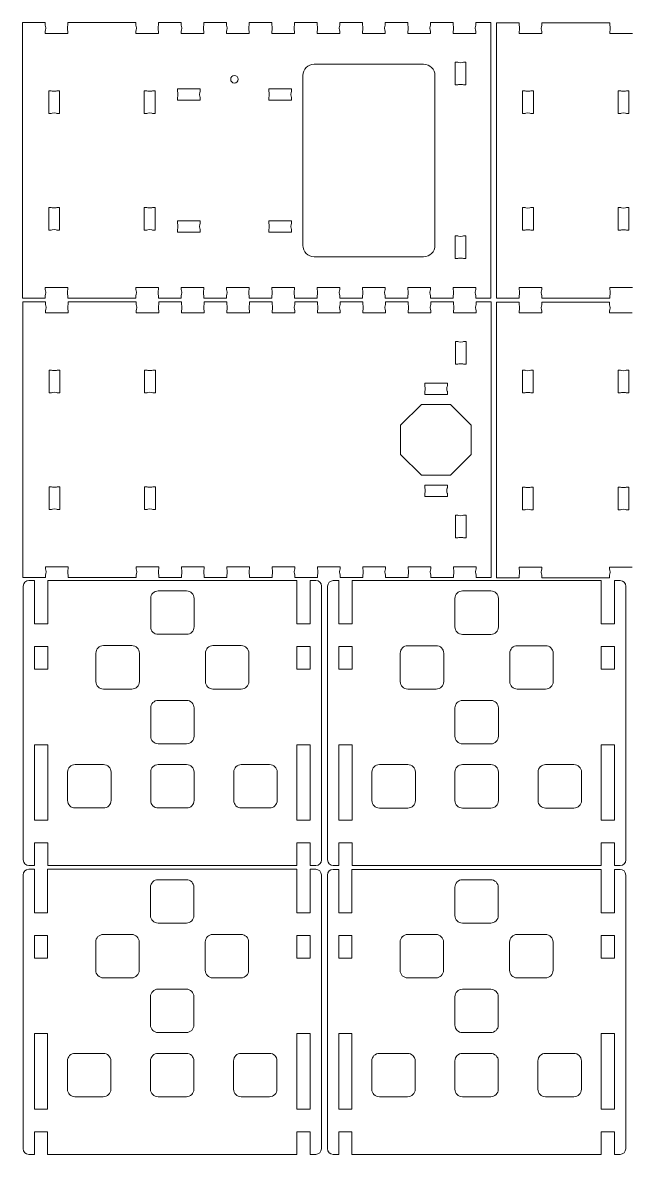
# Model space of a CAD drawing. Header units: millimetres. Extents: x 6 to 617, y 2 to 305.
# Drawn here: x 6.2 to 166.9, y 2.4 to 302.2 of the extents above; entities that cross this region are included whole.
import ezdxf

# ---------------------------------------------------------------- set-up
doc = ezdxf.new("R2010")
doc.units = ezdxf.units.MM
doc.header["$LTSCALE"] = 12.7
doc.linetypes.add('HIDDEN', pattern=[0.15, 0.1, -0.05])
doc.layers.add('Hidden', color=7, linetype='HIDDEN', lineweight=15)
doc.layers.add('Visible', color=1, linetype='Continuous', lineweight=13)

msp = doc.modelspace()

# ---------------------------------------------------------------- linework, layer by layer
at = {"layer": 'Hidden', "color": 5, "linetype": 'Continuous', "lineweight": 15}
msp.add_circle((62.3, 287.2), 1, dxfattribs=at)
at = {"layer": 'Visible'}
for p, q in [((6.2, 302.2), (6.2, 229.2)), ((6.2, 302.2), (12.2, 302.2)), ((12.2, 301.45), (12.2, 302.2)), ((12.2, 299.35), (12.2, 299.95)), ((18.2, 301.45), (18.2, 302.2)), ((18.2, 302.2), (36.2, 302.2)), ((18.2, 299.35), (18.2, 299.95)), ((36.2, 301.45), (36.2, 302.2)), ((36.2, 299.35), (36.2, 299.95)), ((42.2, 301.45), (42.2, 302.2)), ((42.2, 302.2), (48.2, 302.2)), ((42.2, 299.35), (42.2, 299.95)), ((48.2, 301.45), (48.2, 302.2)), ((48.2, 299.35), (48.2, 299.95)), ((54.2, 301.45), (54.2, 302.2)), ((54.2, 302.2), (60.2, 302.2)), ((54.2, 299.35), (54.2, 299.95)), ((60.2, 301.45), (60.2, 302.2)), ((60.2, 299.35), (60.2, 299.95)), ((66.2, 301.45), (66.2, 302.2)), ((66.2, 302.2), (72.2, 302.2)), ((66.2, 299.35), (66.2, 299.95)), ((72.2, 301.45), (72.2, 302.2)), ((72.2, 299.35), (72.2, 299.95)), ((78.2, 301.45), (78.2, 302.2)), ((78.2, 302.2), (84.2, 302.2)), ((78.2, 299.35), (78.2, 299.95)), ((84.2, 301.45), (84.2, 302.2)), ((84.2, 299.35), (84.2, 299.95)), ((90.2, 301.45), (90.2, 302.2)), ((90.2, 302.2), (96.2, 302.2)), ((90.2, 299.35), (90.2, 299.95)), ((96.2, 301.45), (96.2, 302.2)), ((96.2, 299.35), (96.2, 299.95)), ((102.2, 301.45), (102.2, 302.2)), ((102.2, 302.2), (108.2, 302.2)), ((102.2, 299.35), (102.2, 299.95)), ((108.2, 301.45), (108.2, 302.2)), ((108.2, 299.35), (108.2, 299.95)), ((114.2, 301.45), (114.2, 302.2)), ((114.2, 302.2), (120.2, 302.2)), ((114.2, 299.35), (114.2, 299.95)), ((120.2, 301.45), (120.2, 302.2)), ((120.2, 299.35), (120.2, 299.95)), ((126.2, 301.45), (126.2, 302.2)), ((126.2, 302.2), (130.2, 302.2)), ((126.2, 299.35), (126.2, 299.95)), ((130.2, 229.2), (130.2, 302.2)), ((131.69, 302.18), (131.69, 229.18)), ((131.69, 302.18), (137.69, 302.18)), ((137.69, 301.43), (137.69, 302.18)), ((137.69, 299.33), (137.69, 299.93)), ((143.69, 301.43), (143.69, 302.18)), ((143.69, 302.18), (161.69, 302.18)), ((143.69, 299.33), (143.69, 299.93)), ((161.69, 301.43), (161.69, 302.18)), ((161.69, 299.33), (161.69, 299.93)), ((18.2, 299.35), (12.2, 299.35)), ((42.2, 299.35), (36.2, 299.35)), ((54.2, 299.35), (48.2, 299.35)), ((66.2, 299.35), (60.2, 299.35)), ((78.2, 299.35), (72.2, 299.35)), ((90.2, 299.35), (84.2, 299.35)), ((102.2, 299.35), (96.2, 299.35)), ((114.2, 299.35), (108.2, 299.35)), ((126.2, 299.35), (120.2, 299.35)), ((143.69, 299.33), (137.69, 299.33)), ((167.69, 299.33), (161.69, 299.33)), ((83.4, 291.2), (112.4, 291.2)), ((120.75, 285.7), (120.75, 291.7)), ((120.75, 291.7), (121.42, 291.7)), ((122.92, 291.7), (123.6, 291.7)), ((123.6, 285.7), (123.6, 291.7)), ((80.4, 288.2), (80.4, 243.2)), ((115.4, 288.2), (115.4, 243.2)), ((120.75, 285.7), (121.42, 285.7)), ((122.92, 285.7), (123.6, 285.7)), ((13.13, 284.16), (13.13, 278.16)), ((13.13, 284.16), (13.8, 284.16)), ((15.3, 284.16), (15.98, 284.16)), ((15.98, 284.16), (15.98, 278.16)), ((38.43, 284.16), (38.43, 278.16)), ((39.1, 284.16), (38.43, 284.16)), ((41.28, 284.16), (40.6, 284.16)), ((41.28, 284.16), (41.28, 278.16)), ((47.2, 284.7), (53.2, 284.7)), ((47.2, 284.7), (47.2, 283.95)), ((47.2, 282.45), (47.2, 281.7)), ((53.2, 284.7), (53.2, 283.95)), ((53.2, 282.45), (53.2, 281.7)), ((77.4, 284.7), (71.4, 284.7)), ((71.4, 284.7), (71.4, 283.95)), ((71.4, 282.45), (71.4, 281.7)), ((77.4, 284.7), (77.4, 283.95)), ((77.4, 282.45), (77.4, 281.7)), ((138.61, 284.14), (138.61, 278.14)), ((138.61, 284.14), (139.29, 284.14)), ((140.79, 284.14), (141.46, 284.14)), ((141.46, 284.14), (141.46, 278.14)), ((163.91, 284.14), (163.91, 278.14)), ((164.59, 284.14), (163.91, 284.14)), ((166.76, 284.14), (166.09, 284.14)), ((166.76, 284.14), (166.76, 278.14)), ((47.2, 281.7), (53.2, 281.7)), ((77.4, 281.7), (71.4, 281.7)), ((13.13, 278.16), (13.8, 278.16)), ((15.3, 278.16), (15.98, 278.16)), ((39.1, 278.16), (38.43, 278.16)), ((41.28, 278.16), (40.6, 278.16)), ((138.61, 278.14), (139.29, 278.14)), ((140.79, 278.14), (141.46, 278.14)), ((164.59, 278.14), (163.91, 278.14)), ((166.76, 278.14), (166.09, 278.14)), ((13.13, 253.24), (13.8, 253.24)), ((13.13, 247.24), (13.13, 253.24)), ((15.3, 253.24), (15.98, 253.24)), ((15.98, 247.24), (15.98, 253.24)), ((38.43, 247.24), (38.43, 253.24)), ((39.1, 253.24), (38.43, 253.24)), ((41.28, 253.24), (40.6, 253.24)), ((41.28, 247.24), (41.28, 253.24)), ((138.61, 253.22), (139.29, 253.22)), ((138.61, 247.22), (138.61, 253.22)), ((140.79, 253.22), (141.46, 253.22)), ((141.46, 247.22), (141.46, 253.22)), ((163.91, 247.22), (163.91, 253.22)), ((164.59, 253.22), (163.91, 253.22)), ((166.76, 253.22), (166.09, 253.22)), ((166.76, 247.22), (166.76, 253.22)), ((47.2, 249.7), (53.2, 249.7)), ((47.2, 248.95), (47.2, 249.7)), ((53.2, 248.95), (53.2, 249.7)), ((77.4, 249.7), (71.4, 249.7)), ((71.4, 248.95), (71.4, 249.7)), ((77.4, 248.95), (77.4, 249.7)), ((13.13, 247.24), (13.8, 247.24)), ((15.3, 247.24), (15.98, 247.24)), ((39.1, 247.24), (38.43, 247.24)), ((41.28, 247.24), (40.6, 247.24)), ((47.2, 246.7), (47.2, 247.45)), ((47.2, 246.7), (53.2, 246.7)), ((53.2, 246.7), (53.2, 247.45)), ((71.4, 246.7), (71.4, 247.45)), ((77.4, 246.7), (71.4, 246.7)), ((77.4, 246.7), (77.4, 247.45)), ((138.61, 247.22), (139.29, 247.22)), ((140.79, 247.22), (141.46, 247.22)), ((164.59, 247.22), (163.91, 247.22)), ((166.76, 247.22), (166.09, 247.22)), ((120.75, 245.7), (120.75, 239.7)), ((120.75, 245.7), (121.42, 245.7)), ((122.92, 245.7), (123.6, 245.7)), ((123.6, 245.7), (123.6, 239.7)), ((83.4, 240.2), (112.4, 240.2)), ((120.75, 239.7), (121.42, 239.7)), ((122.92, 239.7), (123.6, 239.7)), ((18.2, 232.05), (12.2, 232.05)), ((12.2, 232.05), (12.2, 231.45)), ((18.2, 232.05), (18.2, 231.45)), ((42.2, 232.05), (36.2, 232.05)), ((36.2, 232.05), (36.2, 231.45)), ((42.2, 232.05), (42.2, 231.45)), ((54.2, 232.05), (48.2, 232.05)), ((48.2, 232.05), (48.2, 231.45)), ((54.2, 232.05), (54.2, 231.45)), ((66.2, 232.05), (60.2, 232.05)), ((60.2, 232.05), (60.2, 231.45)), ((66.2, 232.05), (66.2, 231.45)), ((78.2, 232.05), (72.2, 232.05)), ((72.2, 232.05), (72.2, 231.45)), ((78.2, 232.05), (78.2, 231.45)), ((90.2, 232.05), (84.2, 232.05)), ((84.2, 232.05), (84.2, 231.45)), ((90.2, 232.05), (90.2, 231.45)), ((102.2, 232.05), (96.2, 232.05)), ((96.2, 232.05), (96.2, 231.45)), ((102.2, 232.05), (102.2, 231.45)), ((114.2, 232.05), (108.2, 232.05)), ((108.2, 232.05), (108.2, 231.45)), ((114.2, 232.05), (114.2, 231.45)), ((126.2, 232.05), (120.2, 232.05)), ((120.2, 232.05), (120.2, 231.45)), ((126.2, 232.05), (126.2, 231.45)), ((143.69, 232.03), (137.69, 232.03)), ((137.69, 232.03), (137.69, 231.43)), ((143.69, 232.03), (143.69, 231.43)), ((167.69, 232.03), (161.69, 232.03)), ((161.69, 232.03), (161.69, 231.43)), ((6.2, 229.2), (12.2, 229.2)), ((6.28, 228.21), (6.28, 155.21)), ((6.28, 228.21), (12.28, 228.21)), ((12.2, 229.95), (12.2, 229.2)), ((12.28, 227.46), (12.28, 228.21)), ((18.2, 229.95), (18.2, 229.2)), ((18.2, 229.2), (36.2, 229.2)), ((18.28, 227.46), (18.28, 228.21)), ((18.28, 228.21), (36.28, 228.21)), ((36.2, 229.95), (36.2, 229.2)), ((36.28, 227.46), (36.28, 228.21)), ((42.2, 229.95), (42.2, 229.2)), ((42.2, 229.2), (48.2, 229.2)), ((42.28, 227.46), (42.28, 228.21)), ((42.28, 228.21), (48.28, 228.21)), ((48.2, 229.95), (48.2, 229.2)), ((48.28, 227.46), (48.28, 228.21)), ((54.2, 229.95), (54.2, 229.2)), ((54.2, 229.2), (60.2, 229.2)), ((54.28, 227.46), (54.28, 228.21)), ((54.28, 228.21), (60.28, 228.21)), ((60.2, 229.95), (60.2, 229.2)), ((60.28, 227.46), (60.28, 228.21)), ((66.2, 229.95), (66.2, 229.2)), ((66.2, 229.2), (72.2, 229.2)), ((66.28, 227.46), (66.28, 228.21)), ((66.28, 228.21), (72.28, 228.21)), ((72.2, 229.95), (72.2, 229.2)), ((72.28, 227.46), (72.28, 228.21)), ((78.2, 229.95), (78.2, 229.2)), ((78.2, 229.2), (84.2, 229.2)), ((78.28, 227.46), (78.28, 228.21)), ((78.28, 228.21), (84.28, 228.21)), ((84.2, 229.95), (84.2, 229.2)), ((84.28, 227.46), (84.28, 228.21)), ((90.2, 229.95), (90.2, 229.2)), ((90.2, 229.2), (96.2, 229.2)), ((90.28, 227.46), (90.28, 228.21)), ((90.28, 228.21), (96.28, 228.21)), ((96.2, 229.95), (96.2, 229.2)), ((96.28, 227.46), (96.28, 228.21)), ((102.2, 229.95), (102.2, 229.2)), ((102.2, 229.2), (108.2, 229.2)), ((102.28, 227.46), (102.28, 228.21)), ((102.28, 228.21), (108.28, 228.21)), ((108.2, 229.95), (108.2, 229.2)), ((108.28, 227.46), (108.28, 228.21)), ((114.2, 229.95), (114.2, 229.2)), ((114.2, 229.2), (120.2, 229.2)), ((114.28, 227.46), (114.28, 228.21)), ((114.28, 228.21), (120.28, 228.21)), ((120.2, 229.95), (120.2, 229.2)), ((120.28, 227.46), (120.28, 228.21)), ((126.2, 229.95), (126.2, 229.2)), ((126.2, 229.2), (130.2, 229.2)), ((126.28, 227.46), (126.28, 228.21)), ((126.28, 228.21), (130.28, 228.21)), ((130.28, 155.21), (130.28, 228.21)), ((131.67, 228.15), (131.67, 155.15)), ((131.67, 228.15), (137.67, 228.15)), ((131.69, 229.18), (137.69, 229.18)), ((137.67, 227.4), (137.67, 228.15)), ((137.69, 229.93), (137.69, 229.18)), ((143.67, 227.4), (143.67, 228.15)), ((143.67, 228.15), (161.67, 228.15)), ((143.69, 229.93), (143.69, 229.18)), ((143.69, 229.18), (161.69, 229.18)), ((161.67, 227.4), (161.67, 228.15)), ((161.69, 229.93), (161.69, 229.18)), ((12.28, 225.36), (12.28, 225.96)), ((18.28, 225.36), (12.28, 225.36)), ((18.28, 225.36), (18.28, 225.96)), ((36.28, 225.36), (36.28, 225.96)), ((42.28, 225.36), (36.28, 225.36)), ((42.28, 225.36), (42.28, 225.96)), ((48.28, 225.36), (48.28, 225.96)), ((54.28, 225.36), (48.28, 225.36)), ((54.28, 225.36), (54.28, 225.96)), ((60.28, 225.36), (60.28, 225.96)), ((66.28, 225.36), (60.28, 225.36)), ((66.28, 225.36), (66.28, 225.96)), ((72.28, 225.36), (72.28, 225.96)), ((78.28, 225.36), (72.28, 225.36)), ((78.28, 225.36), (78.28, 225.96)), ((84.28, 225.36), (84.28, 225.96)), ((90.28, 225.36), (84.28, 225.36)), ((90.28, 225.36), (90.28, 225.96)), ((96.28, 225.36), (96.28, 225.96)), ((102.28, 225.36), (96.28, 225.36)), ((102.28, 225.36), (102.28, 225.96)), ((108.28, 225.36), (108.28, 225.96)), ((114.28, 225.36), (108.28, 225.36)), ((114.28, 225.36), (114.28, 225.96)), ((120.28, 225.36), (120.28, 225.96)), ((126.28, 225.36), (120.28, 225.36)), ((126.28, 225.36), (126.28, 225.96)), ((137.67, 225.3), (137.67, 225.9)), ((143.67, 225.3), (137.67, 225.3)), ((143.67, 225.3), (143.67, 225.9)), ((161.67, 225.3), (161.67, 225.9)), ((167.67, 225.3), (161.67, 225.3)), ((120.83, 211.71), (120.83, 217.71)), ((120.83, 217.71), (121.5, 217.71)), ((123, 217.71), (123.68, 217.71)), ((123.68, 211.71), (123.68, 217.71)), ((13.2, 210.17), (13.2, 204.17)), ((13.2, 210.17), (13.88, 210.17)), ((15.38, 210.17), (16.05, 210.17)), ((16.05, 210.17), (16.05, 204.17)), ((38.5, 210.17), (38.5, 204.17)), ((39.18, 210.17), (38.5, 210.17)), ((41.35, 210.17), (40.68, 210.17)), ((41.35, 210.17), (41.35, 204.17)), ((120.83, 211.71), (121.5, 211.71)), ((123, 211.71), (123.68, 211.71)), ((138.59, 210.11), (138.59, 204.11)), ((138.59, 210.11), (139.27, 210.11)), ((140.77, 210.11), (141.44, 210.11)), ((141.44, 210.11), (141.44, 204.11)), ((163.89, 210.11), (163.89, 204.11)), ((164.57, 210.11), (163.89, 210.11)), ((166.74, 210.11), (166.07, 210.11)), ((166.74, 210.11), (166.74, 204.11)), ((13.2, 204.17), (13.88, 204.17)), ((15.38, 204.17), (16.05, 204.17)), ((39.18, 204.17), (38.5, 204.17)), ((41.35, 204.17), (40.68, 204.17)), ((112.68, 206.71), (118.68, 206.71)), ((112.68, 205.96), (112.68, 206.71)), ((112.68, 203.71), (112.68, 204.46)), ((118.68, 205.96), (118.68, 206.71)), ((118.68, 203.71), (118.68, 204.46)), ((138.59, 204.11), (139.27, 204.11)), ((140.77, 204.11), (141.44, 204.11)), ((164.57, 204.11), (163.89, 204.11)), ((166.74, 204.11), (166.07, 204.11)), ((111.8, 201.07), (106.32, 195.59)), ((119.55, 201.07), (111.8, 201.07)), ((112.68, 203.71), (118.68, 203.71)), ((125.03, 195.59), (119.55, 201.07)), ((106.32, 195.59), (106.32, 187.84)), ((125.03, 187.84), (125.03, 195.59)), ((106.32, 187.84), (111.8, 182.36)), ((119.55, 182.36), (125.03, 187.84)), ((111.8, 182.36), (119.55, 182.36)), ((13.2, 179.25), (13.88, 179.25)), ((13.2, 173.25), (13.2, 179.25)), ((15.38, 179.25), (16.05, 179.25)), ((16.05, 173.25), (16.05, 179.25)), ((38.5, 173.25), (38.5, 179.25)), ((39.18, 179.25), (38.5, 179.25)), ((41.35, 179.25), (40.68, 179.25)), ((41.35, 173.25), (41.35, 179.25)), ((112.68, 179.71), (118.68, 179.71)), ((112.68, 179.71), (112.68, 178.96)), ((112.68, 177.46), (112.68, 176.71)), ((118.68, 179.71), (118.68, 178.96)), ((118.68, 177.46), (118.68, 176.71)), ((138.59, 179.19), (139.27, 179.19)), ((138.59, 173.19), (138.59, 179.19)), ((140.77, 179.19), (141.44, 179.19)), ((141.44, 173.19), (141.44, 179.19)), ((163.89, 173.19), (163.89, 179.19)), ((164.57, 179.19), (163.89, 179.19)), ((166.74, 179.19), (166.07, 179.19)), ((166.74, 173.19), (166.74, 179.19)), ((112.68, 176.71), (118.68, 176.71)), ((13.2, 173.25), (13.88, 173.25)), ((15.38, 173.25), (16.05, 173.25)), ((39.18, 173.25), (38.5, 173.25)), ((41.35, 173.25), (40.68, 173.25)), ((120.83, 171.71), (120.83, 165.71)), ((120.83, 171.71), (121.5, 171.71)), ((123, 171.71), (123.68, 171.71)), ((123.68, 171.71), (123.68, 165.71)), ((138.59, 173.19), (139.27, 173.19)), ((140.77, 173.19), (141.44, 173.19)), ((164.57, 173.19), (163.89, 173.19)), ((166.74, 173.19), (166.07, 173.19)), ((120.83, 165.71), (121.5, 165.71)), ((123, 165.71), (123.68, 165.71)), ((18.28, 158.06), (12.28, 158.06)), ((12.28, 158.06), (12.28, 157.46)), ((12.28, 155.96), (12.28, 155.21)), ((18.28, 158.06), (18.28, 157.46)), ((18.28, 155.96), (18.28, 155.21)), ((42.28, 158.06), (36.28, 158.06)), ((36.28, 158.06), (36.28, 157.46)), ((36.28, 155.96), (36.28, 155.21)), ((42.28, 158.06), (42.28, 157.46)), ((42.28, 155.96), (42.28, 155.21)), ((54.28, 158.06), (48.28, 158.06)), ((48.28, 158.06), (48.28, 157.46)), ((48.28, 155.96), (48.28, 155.21)), ((54.28, 158.06), (54.28, 157.46)), ((54.28, 155.96), (54.28, 155.21)), ((66.28, 158.06), (60.28, 158.06)), ((60.28, 158.06), (60.28, 157.46)), ((60.28, 155.96), (60.28, 155.21)), ((66.28, 158.06), (66.28, 157.46)), ((66.28, 155.96), (66.28, 155.21)), ((78.28, 158.06), (72.28, 158.06)), ((72.28, 158.06), (72.28, 157.46)), ((72.28, 155.96), (72.28, 155.21)), ((78.28, 158.06), (78.28, 157.46)), ((78.28, 155.96), (78.28, 155.21)), ((90.28, 158.06), (84.28, 158.06)), ((84.28, 158.06), (84.28, 157.46)), ((84.28, 155.96), (84.28, 155.21)), ((90.28, 158.06), (90.28, 157.46)), ((90.28, 155.96), (90.28, 155.21)), ((102.28, 158.06), (96.28, 158.06)), ((96.28, 158.06), (96.28, 157.46)), ((96.28, 155.96), (96.28, 155.21)), ((102.28, 158.06), (102.28, 157.46)), ((102.28, 155.96), (102.28, 155.21)), ((114.28, 158.06), (108.28, 158.06)), ((108.28, 158.06), (108.28, 157.46)), ((108.28, 155.96), (108.28, 155.21)), ((114.28, 158.06), (114.28, 157.46)), ((114.28, 155.96), (114.28, 155.21)), ((126.28, 158.06), (120.28, 158.06)), ((120.28, 158.06), (120.28, 157.46)), ((120.28, 155.96), (120.28, 155.21)), ((126.28, 158.06), (126.28, 157.46)), ((126.28, 155.96), (126.28, 155.21)), ((143.67, 158), (137.67, 158)), ((137.67, 158), (137.67, 157.4)), ((137.67, 155.9), (137.67, 155.15)), ((143.67, 158), (143.67, 157.4)), ((143.67, 155.9), (143.67, 155.15)), ((167.67, 158), (161.67, 158)), ((161.67, 158), (161.67, 157.4)), ((161.67, 155.9), (161.67, 155.15)), ((6.28, 155.21), (12.28, 155.21)), ((6.36, 80.42), (6.36, 152.92)), ((7.86, 154.42), (9.36, 154.42)), ((9.36, 142.92), (9.36, 154.42)), ((12.86, 142.92), (12.86, 154.42)), ((12.86, 154.42), (78.86, 154.42)), ((18.28, 155.21), (36.28, 155.21)), ((42.28, 155.21), (48.28, 155.21)), ((54.28, 155.21), (60.28, 155.21)), ((66.28, 155.21), (72.28, 155.21)), ((78.28, 155.21), (84.28, 155.21)), ((78.86, 142.92), (78.86, 154.42)), ((82.36, 142.92), (82.36, 154.42)), ((82.36, 154.42), (83.86, 154.42)), ((85.36, 80.42), (85.36, 152.92)), ((86.96, 80.41), (86.96, 152.91)), ((88.46, 154.41), (89.96, 154.41)), ((89.96, 142.91), (89.96, 154.41)), ((90.28, 155.21), (96.28, 155.21)), ((93.46, 142.91), (93.46, 154.41)), ((93.46, 154.41), (159.46, 154.41)), ((102.28, 155.21), (108.28, 155.21)), ((114.28, 155.21), (120.28, 155.21)), ((126.28, 155.21), (130.28, 155.21)), ((131.67, 155.15), (137.67, 155.15)), ((143.67, 155.15), (161.67, 155.15)), ((159.46, 142.91), (159.46, 154.41)), ((162.96, 142.91), (162.96, 154.41)), ((162.96, 154.41), (164.46, 154.41)), ((165.96, 80.41), (165.96, 152.91)), ((49.61, 151.67), (42.11, 151.67)), ((130.21, 151.66), (122.71, 151.66)), ((40.11, 142.17), (40.11, 149.67)), ((51.61, 142.17), (51.61, 149.67)), ((120.71, 142.16), (120.71, 149.66)), ((132.21, 142.16), (132.21, 149.66)), ((12.86, 142.92), (9.36, 142.92)), ((78.86, 142.92), (82.36, 142.92)), ((93.46, 142.91), (89.96, 142.91)), ((159.46, 142.91), (162.96, 142.91)), ((49.61, 140.17), (42.11, 140.17)), ((130.21, 140.16), (122.71, 140.16)), ((12.86, 136.92), (9.36, 136.92)), ((9.36, 130.92), (9.36, 136.92)), ((12.86, 136.92), (12.86, 130.92)), ((25.61, 127.67), (25.61, 135.17)), ((35.11, 137.17), (27.61, 137.17)), ((37.11, 127.67), (37.11, 135.17)), ((54.61, 127.67), (54.61, 135.17)), ((64.11, 137.17), (56.61, 137.17)), ((66.11, 127.67), (66.11, 135.17)), ((78.86, 136.92), (82.36, 136.92)), ((78.86, 136.92), (78.86, 130.92)), ((82.36, 130.92), (82.36, 136.92)), ((93.46, 136.91), (89.96, 136.91)), ((89.96, 130.91), (89.96, 136.91)), ((93.46, 136.91), (93.46, 130.91)), ((106.21, 127.66), (106.21, 135.16)), ((115.71, 137.16), (108.21, 137.16)), ((117.71, 127.66), (117.71, 135.16)), ((135.21, 127.66), (135.21, 135.16)), ((144.71, 137.16), (137.21, 137.16)), ((146.71, 127.66), (146.71, 135.16)), ((159.46, 136.91), (162.96, 136.91)), ((159.46, 136.91), (159.46, 130.91)), ((162.96, 130.91), (162.96, 136.91)), ((12.86, 130.92), (9.36, 130.92)), ((78.86, 130.92), (82.36, 130.92)), ((93.46, 130.91), (89.96, 130.91)), ((159.46, 130.91), (162.96, 130.91)), ((35.11, 125.67), (27.61, 125.67)), ((64.11, 125.67), (56.61, 125.67)), ((115.71, 125.66), (108.21, 125.66)), ((144.71, 125.66), (137.21, 125.66)), ((40.11, 113.17), (40.11, 120.67)), ((49.61, 122.67), (42.11, 122.67)), ((51.61, 113.17), (51.61, 120.67)), ((120.71, 113.16), (120.71, 120.66)), ((130.21, 122.66), (122.71, 122.66)), ((132.21, 113.16), (132.21, 120.66)), ((12.86, 110.92), (9.36, 110.92)), ((9.36, 90.92), (9.36, 110.92)), ((12.86, 90.92), (12.86, 110.92)), ((49.61, 111.17), (42.11, 111.17)), ((78.86, 110.92), (82.36, 110.92)), ((78.86, 90.92), (78.86, 110.92)), ((82.36, 90.92), (82.36, 110.92)), ((130.21, 111.16), (122.71, 111.16)), ((93.46, 110.91), (89.96, 110.91)), ((89.96, 90.91), (89.96, 110.91)), ((93.46, 90.91), (93.46, 110.91)), ((159.46, 110.91), (162.96, 110.91)), ((159.46, 90.91), (159.46, 110.91)), ((162.96, 90.91), (162.96, 110.91)), ((27.61, 105.67), (20.11, 105.67)), ((49.61, 105.67), (42.11, 105.67)), ((71.61, 105.67), (64.11, 105.67)), ((108.21, 105.66), (100.71, 105.66)), ((130.21, 105.66), (122.71, 105.66)), ((152.21, 105.66), (144.71, 105.66)), ((18.11, 103.67), (18.11, 96.17)), ((29.61, 103.67), (29.61, 96.17)), ((40.11, 103.67), (40.11, 96.17)), ((51.61, 103.67), (51.61, 96.17)), ((62.11, 103.67), (62.11, 96.17)), ((73.61, 103.67), (73.61, 96.17)), ((98.71, 103.66), (98.71, 96.16)), ((110.21, 103.66), (110.21, 96.16)), ((120.71, 103.66), (120.71, 96.16)), ((132.21, 103.66), (132.21, 96.16)), ((142.71, 103.66), (142.71, 96.16)), ((154.21, 103.66), (154.21, 96.16)), ((27.61, 94.17), (20.11, 94.17)), ((49.61, 94.17), (42.11, 94.17)), ((71.61, 94.17), (64.11, 94.17)), ((108.21, 94.16), (100.71, 94.16)), ((130.21, 94.16), (122.71, 94.16)), ((152.21, 94.16), (144.71, 94.16)), ((12.86, 90.92), (9.36, 90.92)), ((78.86, 90.92), (82.36, 90.92)), ((93.46, 90.91), (89.96, 90.91)), ((159.46, 90.91), (162.96, 90.91)), ((12.86, 84.92), (9.36, 84.92)), ((9.36, 78.92), (9.36, 84.92)), ((12.86, 84.92), (12.86, 78.92)), ((78.86, 84.92), (82.36, 84.92)), ((78.86, 84.92), (78.86, 78.92)), ((82.36, 78.92), (82.36, 84.92)), ((93.46, 84.91), (89.96, 84.91)), ((89.96, 78.91), (89.96, 84.91)), ((93.46, 84.91), (93.46, 78.91)), ((159.46, 84.91), (162.96, 84.91)), ((159.46, 84.91), (159.46, 78.91)), ((162.96, 78.91), (162.96, 84.91)), ((7.86, 78.92), (9.36, 78.92)), ((12.86, 78.92), (78.86, 78.92)), ((82.36, 78.92), (83.86, 78.92)), ((88.46, 78.91), (89.96, 78.91)), ((93.46, 78.91), (159.46, 78.91)), ((162.96, 78.91), (164.46, 78.91)), ((6.31, 3.93), (6.31, 76.43)), ((7.81, 77.93), (9.31, 77.93)), ((9.31, 66.43), (9.31, 77.93)), ((12.81, 66.43), (12.81, 77.93)), ((12.81, 77.93), (78.81, 77.93)), ((49.56, 75.18), (42.06, 75.18)), ((78.81, 66.43), (78.81, 77.93)), ((82.31, 66.43), (82.31, 77.93)), ((82.31, 77.93), (83.81, 77.93)), ((85.31, 3.93), (85.31, 76.43)), ((86.92, 3.92), (86.92, 76.42)), ((88.42, 77.92), (89.92, 77.92)), ((89.92, 66.42), (89.92, 77.92)), ((93.42, 66.42), (93.42, 77.92)), ((93.42, 77.92), (159.42, 77.92)), ((130.17, 75.17), (122.67, 75.17)), ((159.42, 66.42), (159.42, 77.92)), ((162.92, 66.42), (162.92, 77.92)), ((162.92, 77.92), (164.42, 77.92)), ((165.92, 3.92), (165.92, 76.42)), ((40.06, 65.68), (40.06, 73.18)), ((51.56, 65.68), (51.56, 73.18)), ((120.67, 65.67), (120.67, 73.17)), ((132.17, 65.67), (132.17, 73.17)), ((12.81, 66.43), (9.31, 66.43)), ((78.81, 66.43), (82.31, 66.43)), ((93.42, 66.42), (89.92, 66.42)), ((159.42, 66.42), (162.92, 66.42)), ((49.56, 63.68), (42.06, 63.68)), ((130.17, 63.67), (122.67, 63.67)), ((12.81, 60.43), (9.31, 60.43)), ((9.31, 54.43), (9.31, 60.43)), ((12.81, 60.43), (12.81, 54.43)), ((35.06, 60.68), (27.56, 60.68)), ((64.06, 60.68), (56.56, 60.68)), ((78.81, 60.43), (82.31, 60.43)), ((78.81, 60.43), (78.81, 54.43)), ((82.31, 54.43), (82.31, 60.43)), ((93.42, 60.42), (89.92, 60.42)), ((89.92, 54.42), (89.92, 60.42)), ((93.42, 60.42), (93.42, 54.42)), ((115.67, 60.67), (108.17, 60.67)), ((144.67, 60.67), (137.17, 60.67)), ((159.42, 60.42), (162.92, 60.42)), ((159.42, 60.42), (159.42, 54.42)), ((162.92, 54.42), (162.92, 60.42)), ((25.56, 51.18), (25.56, 58.68)), ((37.06, 51.18), (37.06, 58.68)), ((54.56, 51.18), (54.56, 58.68)), ((66.06, 51.18), (66.06, 58.68)), ((106.17, 51.17), (106.17, 58.67)), ((117.67, 51.17), (117.67, 58.67)), ((135.17, 51.17), (135.17, 58.67)), ((146.67, 51.17), (146.67, 58.67)), ((12.81, 54.43), (9.31, 54.43)), ((78.81, 54.43), (82.31, 54.43)), ((93.42, 54.42), (89.92, 54.42)), ((159.42, 54.42), (162.92, 54.42)), ((35.06, 49.18), (27.56, 49.18)), ((64.06, 49.18), (56.56, 49.18)), ((115.67, 49.17), (108.17, 49.17)), ((144.67, 49.17), (137.17, 49.17)), ((49.56, 46.18), (42.06, 46.18)), ((130.17, 46.17), (122.67, 46.17)), ((40.06, 36.68), (40.06, 44.18)), ((51.56, 36.68), (51.56, 44.18)), ((120.67, 36.67), (120.67, 44.17)), ((132.17, 36.67), (132.17, 44.17)), ((12.81, 34.43), (9.31, 34.43)), ((9.31, 14.43), (9.31, 34.43)), ((12.81, 14.43), (12.81, 34.43)), ((49.56, 34.68), (42.06, 34.68)), ((78.81, 34.43), (82.31, 34.43)), ((78.81, 14.43), (78.81, 34.43)), ((82.31, 14.43), (82.31, 34.43)), ((93.42, 34.42), (89.92, 34.42)), ((89.92, 14.42), (89.92, 34.42)), ((93.42, 14.42), (93.42, 34.42)), ((130.17, 34.67), (122.67, 34.67)), ((159.42, 34.42), (162.92, 34.42)), ((159.42, 14.42), (159.42, 34.42)), ((162.92, 14.42), (162.92, 34.42)), ((18.06, 27.18), (18.06, 19.68)), ((27.56, 29.18), (20.06, 29.18)), ((29.56, 27.18), (29.56, 19.68)), ((40.06, 27.18), (40.06, 19.68)), ((49.56, 29.18), (42.06, 29.18)), ((51.56, 27.18), (51.56, 19.68)), ((62.06, 27.18), (62.06, 19.68)), ((71.56, 29.18), (64.06, 29.18)), ((73.56, 27.18), (73.56, 19.68)), ((98.67, 27.17), (98.67, 19.67)), ((108.17, 29.17), (100.67, 29.17)), ((110.17, 27.17), (110.17, 19.67)), ((120.67, 27.17), (120.67, 19.67)), ((130.17, 29.17), (122.67, 29.17)), ((132.17, 27.17), (132.17, 19.67)), ((142.67, 27.17), (142.67, 19.67)), ((152.17, 29.17), (144.67, 29.17)), ((154.17, 27.17), (154.17, 19.67)), ((27.56, 17.68), (20.06, 17.68)), ((49.56, 17.68), (42.06, 17.68)), ((71.56, 17.68), (64.06, 17.68)), ((108.17, 17.67), (100.67, 17.67)), ((130.17, 17.67), (122.67, 17.67)), ((152.17, 17.67), (144.67, 17.67)), ((12.81, 14.43), (9.31, 14.43)), ((78.81, 14.43), (82.31, 14.43)), ((93.42, 14.42), (89.92, 14.42)), ((159.42, 14.42), (162.92, 14.42)), ((12.81, 8.43), (9.31, 8.43)), ((9.31, 2.43), (9.31, 8.43)), ((12.81, 8.43), (12.81, 2.43)), ((78.81, 8.43), (82.31, 8.43)), ((78.81, 8.43), (78.81, 2.43)), ((82.31, 2.43), (82.31, 8.43)), ((93.42, 8.42), (89.92, 8.42)), ((89.92, 2.42), (89.92, 8.42)), ((93.42, 8.42), (93.42, 2.42)), ((159.42, 8.42), (162.92, 8.42)), ((159.42, 8.42), (159.42, 2.42)), ((162.92, 2.42), (162.92, 8.42)), ((7.81, 2.43), (9.31, 2.43)), ((12.81, 2.43), (78.81, 2.43)), ((82.31, 2.43), (83.81, 2.43)), ((88.42, 2.42), (89.92, 2.42)), ((93.42, 2.42), (159.42, 2.42)), ((162.92, 2.42), (164.42, 2.42))]:
    msp.add_line(p, q, dxfattribs=at)
for centre, radius, start, end in [((83.4, 288.2), 3, 90, 180), ((112.4, 288.2), 3, 0, 90), ((83.4, 243.2), 3, 180, 270), ((112.4, 243.2), 3, 270, 0), ((7.86, 152.92), 1.5, 90, 180), ((83.86, 152.92), 1.5, 0, 90), ((88.46, 152.91), 1.5, 90, 180), ((164.46, 152.91), 1.5, 0, 90), ((42.11, 149.67), 2, 90, 180), ((49.61, 149.67), 2, 0, 90), ((122.71, 149.66), 2, 90, 180), ((130.21, 149.66), 2, 0, 90), ((42.11, 142.17), 2, 180, 270), ((49.61, 142.17), 2, 270, 0), ((122.71, 142.16), 2, 180, 270), ((130.21, 142.16), 2, 270, 0), ((27.61, 135.17), 2, 90, 180), ((35.11, 135.17), 2, 0, 90), ((56.61, 135.17), 2, 90, 180), ((64.11, 135.17), 2, 0, 90), ((108.21, 135.16), 2, 90, 180), ((115.71, 135.16), 2, 0, 90), ((137.21, 135.16), 2, 90, 180), ((144.71, 135.16), 2, 0, 90), ((27.61, 127.67), 2, 180, 270), ((35.11, 127.67), 2, 270, 0), ((56.61, 127.67), 2, 180, 270), ((64.11, 127.67), 2, 270, 0), ((108.21, 127.66), 2, 180, 270), ((115.71, 127.66), 2, 270, 0), ((137.21, 127.66), 2, 180, 270), ((144.71, 127.66), 2, 270, 0), ((42.11, 120.67), 2, 90, 180), ((49.61, 120.67), 2, 0, 90), ((122.71, 120.66), 2, 90, 180), ((130.21, 120.66), 2, 0, 90), ((42.11, 113.17), 2, 180, 270), ((49.61, 113.17), 2, 270, 0), ((122.71, 113.16), 2, 180, 270), ((130.21, 113.16), 2, 270, 0), ((20.11, 103.67), 2, 90, 180), ((27.61, 103.67), 2, 0, 90), ((42.11, 103.67), 2, 90, 180), ((49.61, 103.67), 2, 0, 90), ((64.11, 103.67), 2, 90, 180), ((71.61, 103.67), 2, 0, 90), ((100.71, 103.66), 2, 90, 180), ((108.21, 103.66), 2, 0, 90), ((122.71, 103.66), 2, 90, 180), ((130.21, 103.66), 2, 0, 90), ((144.71, 103.66), 2, 90, 180), ((152.21, 103.66), 2, 0, 90), ((20.11, 96.17), 2, 180, 270), ((27.61, 96.17), 2, 270, 0), ((42.11, 96.17), 2, 180, 270), ((49.61, 96.17), 2, 270, 0), ((64.11, 96.17), 2, 180, 270), ((71.61, 96.17), 2, 270, 0), ((100.71, 96.16), 2, 180, 270), ((108.21, 96.16), 2, 270, 0), ((122.71, 96.16), 2, 180, 270), ((130.21, 96.16), 2, 270, 0), ((144.71, 96.16), 2, 180, 270), ((152.21, 96.16), 2, 270, 0), ((7.86, 80.42), 1.5, 180, 270), ((83.86, 80.42), 1.5, 270, 0), ((88.46, 80.41), 1.5, 180, 270), ((164.46, 80.41), 1.5, 270, 0), ((7.81, 76.43), 1.5, 90, 180), ((42.06, 73.18), 2, 90, 180), ((49.56, 73.18), 2, 0, 90), ((83.81, 76.43), 1.5, 0, 90), ((88.42, 76.42), 1.5, 90, 180), ((122.67, 73.17), 2, 90, 180), ((130.17, 73.17), 2, 0, 90), ((164.42, 76.42), 1.5, 0, 90), ((42.06, 65.68), 2, 180, 270), ((49.56, 65.68), 2, 270, 0), ((122.67, 65.67), 2, 180, 270), ((130.17, 65.67), 2, 270, 0), ((27.56, 58.68), 2, 90, 180), ((35.06, 58.68), 2, 0, 90), ((56.56, 58.68), 2, 90, 180), ((64.06, 58.68), 2, 0, 90), ((108.17, 58.67), 2, 90, 180), ((115.67, 58.67), 2, 0, 90), ((137.17, 58.67), 2, 90, 180), ((144.67, 58.67), 2, 0, 90), ((27.56, 51.18), 2, 180, 270), ((35.06, 51.18), 2, 270, 0), ((56.56, 51.18), 2, 180, 270), ((64.06, 51.18), 2, 270, 0), ((108.17, 51.17), 2, 180, 270), ((115.67, 51.17), 2, 270, 0), ((137.17, 51.17), 2, 180, 270), ((144.67, 51.17), 2, 270, 0), ((42.06, 44.18), 2, 90, 180), ((49.56, 44.18), 2, 0, 90), ((122.67, 44.17), 2, 90, 180), ((130.17, 44.17), 2, 0, 90), ((42.06, 36.68), 2, 180, 270), ((49.56, 36.68), 2, 270, 0), ((122.67, 36.67), 2, 180, 270), ((130.17, 36.67), 2, 270, 0), ((20.06, 27.18), 2, 90, 180), ((27.56, 27.18), 2, 0, 90), ((42.06, 27.18), 2, 90, 180), ((49.56, 27.18), 2, 0, 90), ((64.06, 27.18), 2, 90, 180), ((71.56, 27.18), 2, 0, 90), ((100.67, 27.17), 2, 90, 180), ((108.17, 27.17), 2, 0, 90), ((122.67, 27.17), 2, 90, 180), ((130.17, 27.17), 2, 0, 90), ((144.67, 27.17), 2, 90, 180), ((152.17, 27.17), 2, 0, 90), ((20.06, 19.68), 2, 180, 270), ((27.56, 19.68), 2, 270, 0), ((42.06, 19.68), 2, 180, 270), ((49.56, 19.68), 2, 270, 0), ((64.06, 19.68), 2, 180, 270), ((71.56, 19.68), 2, 270, 0), ((100.67, 19.67), 2, 180, 270), ((108.17, 19.67), 2, 270, 0), ((122.67, 19.67), 2, 180, 270), ((130.17, 19.67), 2, 270, 0), ((144.67, 19.67), 2, 180, 270), ((152.17, 19.67), 2, 270, 0), ((7.81, 3.93), 1.5, 180, 270), ((83.81, 3.93), 1.5, 270, 0), ((88.42, 3.92), 1.5, 180, 270), ((164.42, 3.92), 1.5, 270, 0)]:
    msp.add_arc(centre, radius, start, end, dxfattribs=at)
at = {"layer": 'Visible', "extrusion": (0, 0, -1)}
for centre, major_axis, start_param, end_param in [((12.2, 300.7), (0, -0.75), 3.141593, 6.283185), ((18.2, 300.7), (0, 0.75), 3.141593, 6.283185), ((36.2, 300.7), (0, -0.75), 3.141593, 6.283185), ((42.2, 300.7), (0, 0.75), 3.141593, 6.283185), ((48.2, 300.7), (0, -0.75), 3.141593, 6.283185), ((54.2, 300.7), (0, 0.75), 3.141593, 6.283185), ((60.2, 300.7), (0, -0.75), 3.141593, 6.283185), ((66.2, 300.7), (0, 0.75), 3.141593, 6.283185), ((72.2, 300.7), (0, -0.75), 3.141593, 6.283185), ((78.2, 300.7), (0, 0.75), 3.141593, 6.283185), ((84.2, 300.7), (0, -0.75), 3.141593, 6.283185), ((90.2, 300.7), (0, 0.75), 3.141593, 6.283185), ((96.2, 300.7), (0, -0.75), 3.141593, 6.283185), ((102.2, 300.7), (0, 0.75), 3.141593, 6.283185), ((108.2, 300.7), (0, -0.75), 3.141593, 6.283185), ((114.2, 300.7), (0, 0.75), 3.141593, 6.283185), ((120.2, 300.7), (0, -0.75), 3.141593, 6.283185), ((126.2, 300.7), (0, 0.75), 3.141593, 6.283185), ((137.69, 300.68), (0, -0.75), 3.141593, 6.283185), ((143.69, 300.68), (0, 0.75), 3.141593, 6.283185), ((161.69, 300.68), (0, -0.75), 3.141593, 6.283185), ((12.28, 226.71), (0, -0.75), 3.141593, 6.283185), ((18.28, 226.71), (0, 0.75), 3.141593, 6.283185), ((36.28, 226.71), (0, -0.75), 3.141593, 6.283185), ((42.28, 226.71), (0, 0.75), 3.141593, 6.283185), ((48.28, 226.71), (0, -0.75), 3.141593, 6.283185), ((54.28, 226.71), (0, 0.75), 3.141593, 6.283185), ((60.28, 226.71), (0, -0.75), 3.141593, 6.283185), ((66.28, 226.71), (0, 0.75), 3.141593, 6.283185), ((72.28, 226.71), (0, -0.75), 3.141593, 6.283185), ((78.28, 226.71), (0, 0.75), 3.141593, 6.283185), ((84.28, 226.71), (0, -0.75), 3.141593, 6.283185), ((90.28, 226.71), (0, 0.75), 3.141593, 6.283185), ((96.28, 226.71), (0, -0.75), 3.141593, 6.283185), ((102.28, 226.71), (0, 0.75), 3.141593, 6.283185), ((108.28, 226.71), (0, -0.75), 3.141593, 6.283185), ((114.28, 226.71), (0, 0.75), 3.141593, 6.283185), ((120.28, 226.71), (0, -0.75), 3.141593, 6.283185), ((126.28, 226.71), (0, 0.75), 3.141593, 6.283185), ((137.67, 226.65), (0, -0.75), 3.141593, 6.283185), ((143.67, 226.65), (0, 0.75), 3.141593, 6.283185), ((161.67, 226.65), (0, -0.75), 3.141593, 6.283185), ((112.68, 205.21), (0, 0.75), 0, 3.141593), ((118.68, 205.21), (0, -0.75), 0, 3.141593), ((112.68, 178.21), (0, 0.75), 0, 3.141593), ((118.68, 178.21), (0, -0.75), 0, 3.141593)]:
    msp.add_ellipse(centre, major_axis=major_axis, ratio=0.166667, start_param=start_param, end_param=end_param, dxfattribs=at)
at = {"layer": 'Visible'}
for centre, major_axis in [((122.17, 291.7), (0.75, 0)), ((122.17, 285.7), (-0.75, 0)), ((14.55, 284.16), (0.75, 0)), ((39.85, 284.16), (0.75, 0)), ((47.2, 283.2), (0, 0.75)), ((53.2, 283.2), (0, -0.75)), ((71.4, 283.2), (0, 0.75)), ((77.4, 283.2), (0, -0.75)), ((140.04, 284.14), (0.75, 0)), ((165.34, 284.14), (0.75, 0)), ((14.55, 278.16), (-0.75, 0)), ((39.85, 278.16), (-0.75, 0)), ((140.04, 278.14), (-0.75, 0)), ((165.34, 278.14), (-0.75, 0)), ((14.55, 253.24), (0.75, 0)), ((39.85, 253.24), (0.75, 0)), ((140.04, 253.22), (0.75, 0)), ((165.34, 253.22), (0.75, 0)), ((47.2, 248.2), (0, 0.75)), ((53.2, 248.2), (0, -0.75)), ((71.4, 248.2), (0, 0.75)), ((77.4, 248.2), (0, -0.75)), ((14.55, 247.24), (-0.75, 0)), ((39.85, 247.24), (-0.75, 0)), ((140.04, 247.22), (-0.75, 0)), ((165.34, 247.22), (-0.75, 0)), ((122.17, 245.7), (0.75, 0)), ((122.17, 239.7), (-0.75, 0)), ((12.2, 230.7), (0, 0.75)), ((18.2, 230.7), (0, -0.75)), ((36.2, 230.7), (0, 0.75)), ((42.2, 230.7), (0, -0.75)), ((48.2, 230.7), (0, 0.75)), ((54.2, 230.7), (0, -0.75)), ((60.2, 230.7), (0, 0.75)), ((66.2, 230.7), (0, -0.75)), ((72.2, 230.7), (0, 0.75)), ((78.2, 230.7), (0, -0.75)), ((84.2, 230.7), (0, 0.75)), ((90.2, 230.7), (0, -0.75)), ((96.2, 230.7), (0, 0.75)), ((102.2, 230.7), (0, -0.75)), ((108.2, 230.7), (0, 0.75)), ((114.2, 230.7), (0, -0.75)), ((120.2, 230.7), (0, 0.75)), ((126.2, 230.7), (0, -0.75)), ((137.69, 230.68), (0, 0.75)), ((143.69, 230.68), (0, -0.75)), ((161.69, 230.68), (0, 0.75)), ((122.25, 217.71), (0.75, 0)), ((14.63, 210.17), (0.75, 0)), ((39.93, 210.17), (0.75, 0)), ((122.25, 211.71), (-0.75, 0)), ((140.02, 210.11), (0.75, 0)), ((165.32, 210.11), (0.75, 0)), ((14.63, 204.17), (-0.75, 0)), ((39.93, 204.17), (-0.75, 0)), ((140.02, 204.11), (-0.75, 0)), ((165.32, 204.11), (-0.75, 0)), ((14.63, 179.25), (0.75, 0)), ((39.93, 179.25), (0.75, 0)), ((140.02, 179.19), (0.75, 0)), ((165.32, 179.19), (0.75, 0)), ((14.63, 173.25), (-0.75, 0)), ((39.93, 173.25), (-0.75, 0)), ((122.25, 171.71), (0.75, 0)), ((140.02, 173.19), (-0.75, 0)), ((165.32, 173.19), (-0.75, 0)), ((122.25, 165.71), (-0.75, 0)), ((12.28, 156.71), (0, 0.75)), ((18.28, 156.71), (0, -0.75)), ((36.28, 156.71), (0, 0.75)), ((42.28, 156.71), (0, -0.75)), ((48.28, 156.71), (0, 0.75)), ((54.28, 156.71), (0, -0.75)), ((60.28, 156.71), (0, 0.75)), ((66.28, 156.71), (0, -0.75)), ((72.28, 156.71), (0, 0.75)), ((78.28, 156.71), (0, -0.75)), ((84.28, 156.71), (0, 0.75)), ((90.28, 156.71), (0, -0.75)), ((96.28, 156.71), (0, 0.75)), ((102.28, 156.71), (0, -0.75)), ((108.28, 156.71), (0, 0.75)), ((114.28, 156.71), (0, -0.75)), ((120.28, 156.71), (0, 0.75)), ((126.28, 156.71), (0, -0.75)), ((137.67, 156.65), (0, 0.75)), ((143.67, 156.65), (0, -0.75)), ((161.67, 156.65), (0, 0.75))]:
    msp.add_ellipse(centre, major_axis=major_axis, ratio=0.166667, start_param=3.141593, end_param=6.283185, dxfattribs=at)

doc.saveas('drawing.dxf')
